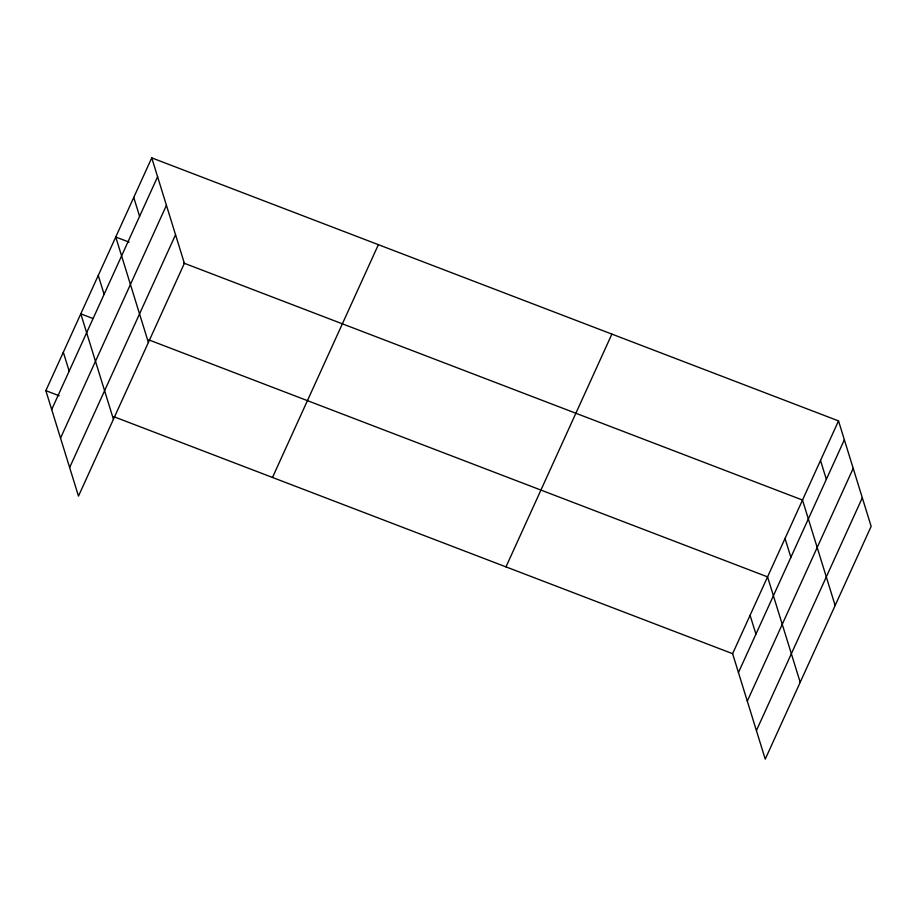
<?xml version="1.0" encoding="UTF-8"?>
<svg xmlns="http://www.w3.org/2000/svg" width="917" height="917" viewBox="0 0 917 917"><rect width="100%" height="100%" fill="white"/><g stroke="black" fill="none" stroke-linecap="round" stroke-linejoin="round"><path stroke-width="1.38" d="M151.752 157.873L184.386 263.317L78.484 496.097L45.85 390.653L151.752 157.873L838.516 420.903L871.15 526.347L765.248 759.127L732.614 653.683L838.516 420.903M51.696 409.532L157.598 176.752M60.533 438.097L166.435 205.316M69.646 467.532L175.548 234.741M272.487 477.459L378.377 244.679M505.978 566.889L611.88 334.109M738.449 672.562L844.351 439.782M747.298 701.127L853.2 468.346M756.41 730.562L862.312 497.782M129.079 242.122L115.748 237.022L148.382 342.454M183.732 263.064L802.501 500.052L835.146 605.484M92.8 318.44L80.799 313.843L113.433 419.275M148.783 339.875L767.563 576.873L800.197 682.305M45.85 390.653L59.181 395.766M113.834 416.696L732.614 653.683M820.509 460.483L826.355 479.35M785.032 538.462L790.878 557.33M750.083 615.284L755.929 634.151M133.744 197.453L139.59 216.32M98.268 275.432L104.114 294.3M63.319 352.243L69.165 371.121"/></g></svg>
